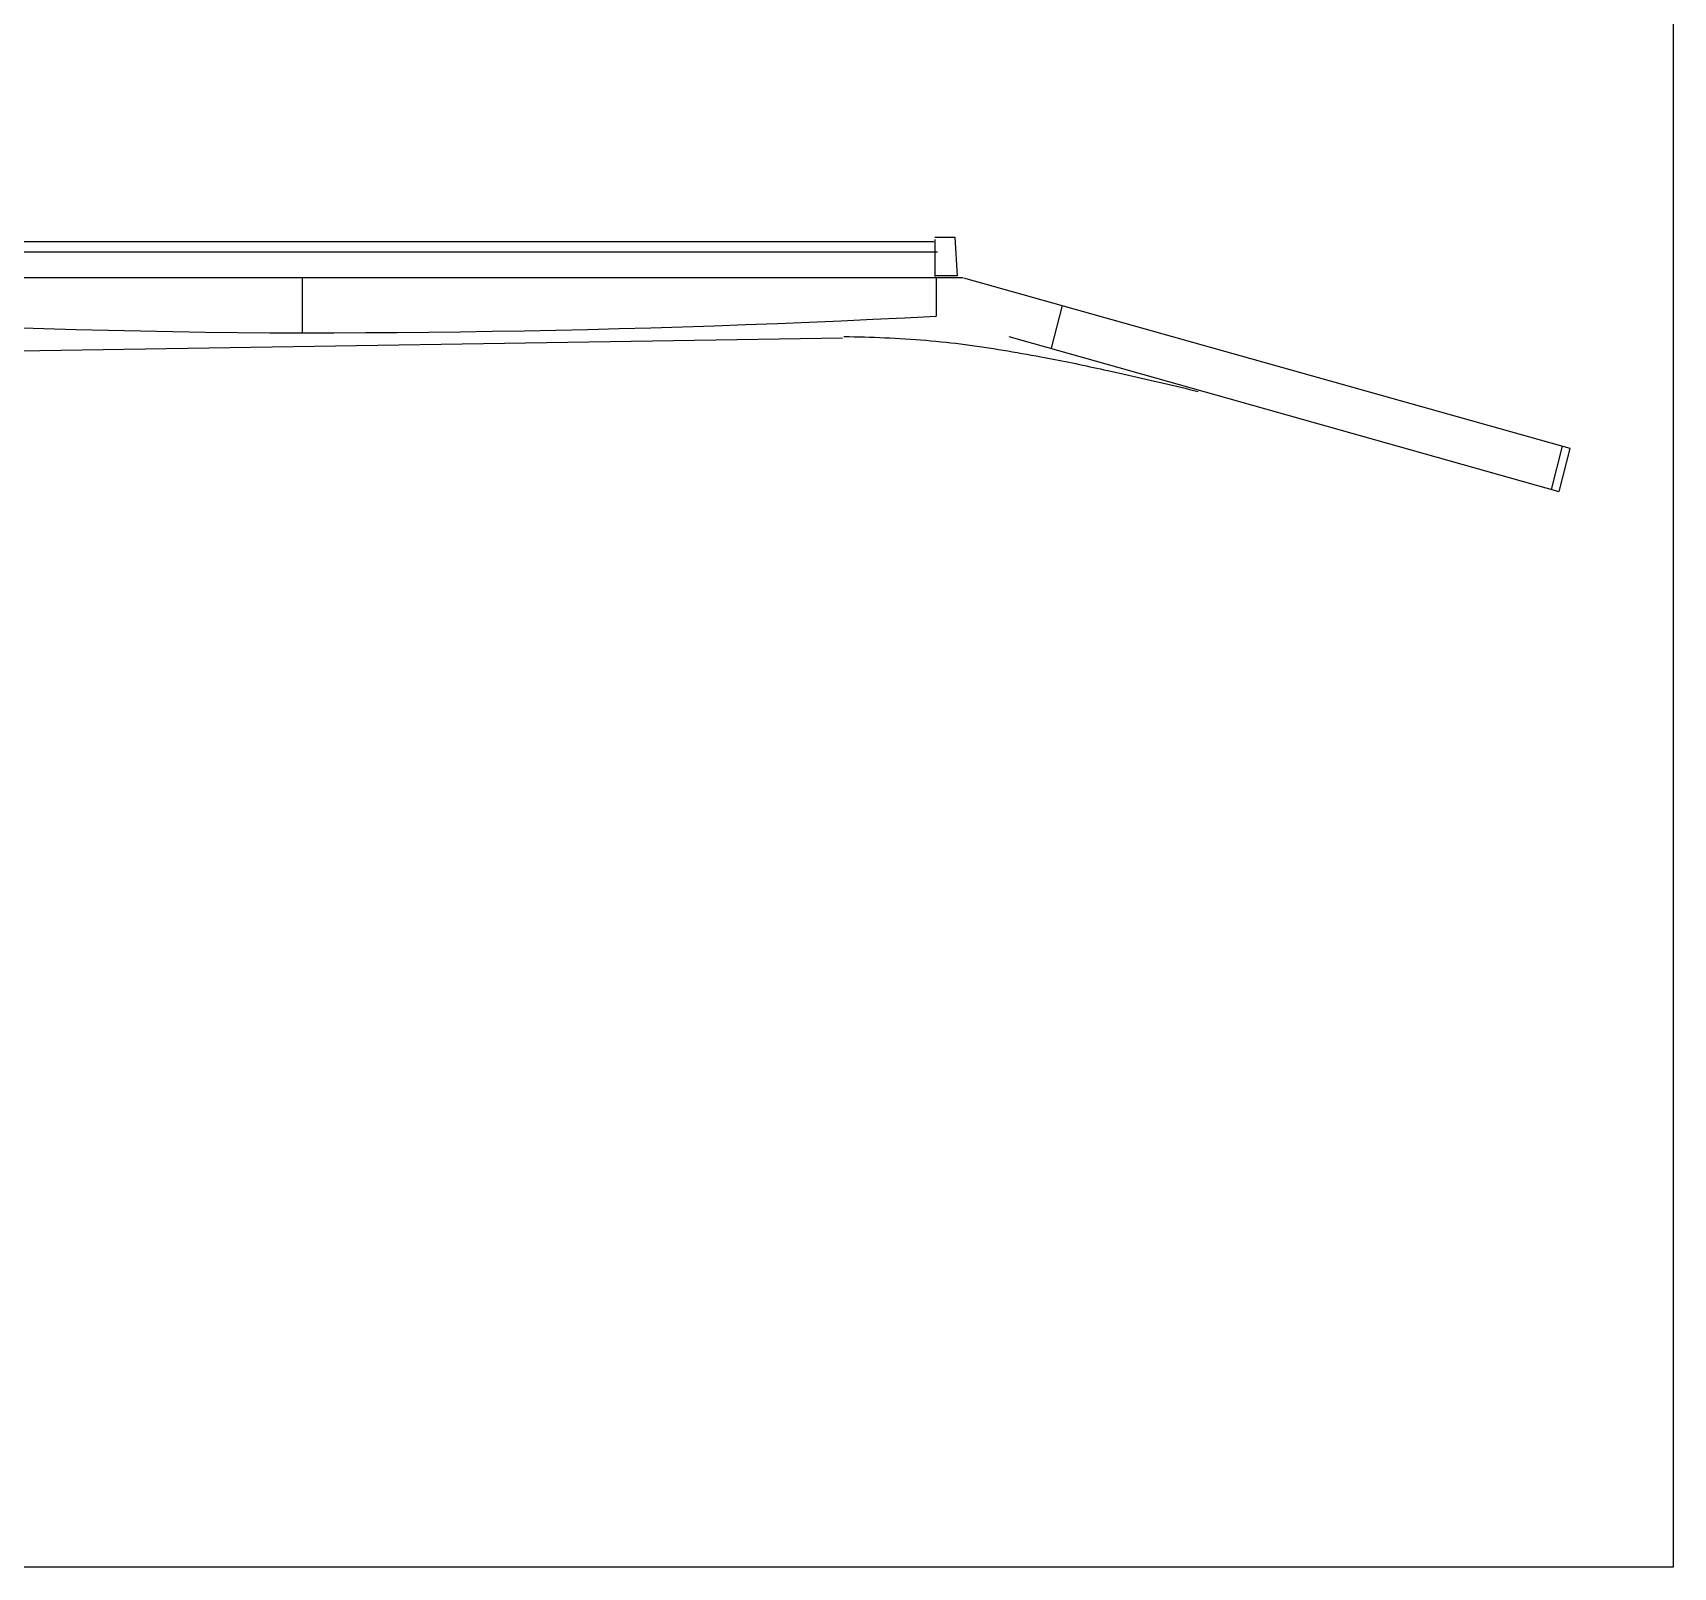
# Model space of a CAD drawing. Extents: x -330 to 789, y -284 to 512.
# Drawn here: x 365.6 to 789.1, y -283.9 to 112.2 of the extents above; entities that cross this region are included whole.
import ezdxf

# ---------------------------------------------------------------- set-up
doc = ezdxf.new("R2010")
doc.units = 0
for name, color, linetype in [('BORDER', 7, 'CONTINUOUS'), ('NECK', 7, 'CONTINUOUS'), ('TrussRod', 5, 'CONTINUOUS')]:
    doc.layers.add(name, color=color, linetype=linetype)

# ---------------------------------------------------------------- blocks, each defined once
blk = doc.blocks.new('*E71')
at = {"layer": 'NECK', "color": 7, "linetype": 'CONTINUOUS'}
blk.add_lwpolyline([(905.448334, -59.221345), (906.76842, -59.234217), (908.088537, -59.25335), (909.408661, -59.27874), (910.728768, -59.310388), (912.048834, -59.348292), (913.368835, -59.39245), (914.688747, -59.442861), (916.008546, -59.499525), (917.328207, -59.562439), (918.647708, -59.631603), (919.967023, -59.707015), (921.286128, -59.788674), (922.605, -59.876578), (923.923615, -59.970727), (925.241948, -60.071119), (926.559975, -60.177753), (927.877672, -60.290627), (929.195016, -60.409741), (930.511982, -60.535093), (931.828546, -60.666681), (933.055833, -60.797057), (934.282532, -60.936595), (935.508672, -61.084776), (936.734279, -61.241083), (937.959381, -61.404999), (939.184006, -61.576004), (940.408181, -61.753581), (941.631934, -61.937213), (942.855292, -62.126382), (944.078283, -62.320569), (945.300935, -62.519257), (946.523274, -62.721928), (947.745329, -62.928063), (948.967126, -63.137146), (950.188694, -63.348659), (951.41006, -63.562083), (952.631251, -63.7769), (953.852296, -63.992593), (955.073221, -64.208644), (956.294054, -64.424535), (957.200878, -64.586918), (958.107278, -64.753468), (959.01328, -64.923937), (959.918907, -65.098078), (960.824182, -65.275646), (961.729129, -65.456392), (962.633771, -65.64007), (963.538134, -65.826433), (964.44224, -66.015234), (965.346113, -66.206227), (966.249776, -66.399164), (967.153255, -66.593798), (968.056571, -66.789884), (968.95975, -66.987173), (969.862815, -67.185419), (970.765788, -67.384375), (971.668696, -67.583794), (972.57156, -67.78343), (973.474405, -67.983035), (974.377254, -68.182363), (975.5061, -68.431882), (976.634813, -68.682522), (977.763394, -68.934283), (978.89184, -69.187166), (980.020152, -69.44117), (981.148329, -69.696294), (982.276369, -69.952538), (983.404272, -70.209903), (984.532037, -70.468387), (985.659663, -70.727991), (986.787149, -70.988715), (987.914494, -71.250557), (989.041697, -71.513519), (990.168758, -71.777598), (991.295676, -72.042797), (992.42245, -72.309113), (993.549078, -72.576547), (994.675561, -72.845098), (995.801897, -73.114767), (996.928085, -73.385553)], dxfattribs=at)
blk = doc.blocks.new('*C117')
at = {"layer": 'TrussRod', "color": 5, "linetype": 'CONTINUOUS'}
blk.add_lwpolyline([(360.08468, 36.132177), (368.415868, 35.880191), (376.747274, 35.645201), (385.078941, 35.430586), (393.410916, 35.239723), (401.743244, 35.075988), (410.075971, 34.94276), (418.409141, 34.843415), (426.742801, 34.781332), (435.076996, 34.759887), (443.264463, 34.770644), (451.452128, 34.802914), (459.639905, 34.856694), (467.827711, 34.931982), (476.01546, 35.028776), (484.203068, 35.147074), (492.39045, 35.286873), (500.577521, 35.448172), (508.764197, 35.630967), (516.950393, 35.835258), (525.136025, 36.061041), (533.321007, 36.308314), (541.505255, 36.577076), (549.688685, 36.867323), (557.871212, 37.179054), (566.05275, 37.512267), (574.233216, 37.866958), (582.412525, 38.243127), (590.590591, 38.640771), (598.767331, 39.059887)], dxfattribs=at)

msp = doc.modelspace()

# ---------------------------------------------------------------- linework, layer by layer
at = {"layer": 'BORDER', "color": 7, "linetype": 'CONTINUOUS'}
msp.add_polyline3d([(-329.751279, 512.449514, -2), (789.082544, 512.449514, -2), (789.082544, -283.904317, -2), (-329.751279, -283.904317, -2), (-329.751279, 512.449514, -2), (-329.751279, 512.449514, -2)], close=True, dxfattribs=at)
at = {"layer": 'NECK', "color": 1, "linetype": 'CONTINUOUS'}
msp.add_line((598.201757, 58.234723, -2), (-51.93315, 58.220296, -2), dxfattribs=at)
at = {"layer": 'NECK', "color": 7, "linetype": 'CONTINUOUS'}
for p, q in [((141.951997, 55.698236, -2), (599.14035, 55.698236, -2)), ((598.482351, 58.871475, -2), (598.482351, 49.253359, -2)), ((141.951997, 49.059887, -2), (605.656175, 49.059887, -2)), ((605.850663, 48.991688, -2), (762.430792, 4.995129, -2)), ((631.347056, 41.828405, -2), (628.494255, 30.777475, -2)), ((574.589435, 33.392075, -2), (258.49883, 28.429397, -2)), ((617.591965, 33.764667, -2), (759.51532, -6.240919, -2)), ((760.445675, 5.477199, -2), (757.535673, -5.669032, -2)), ((762.430741, 4.926066, -2), (759.51532, -6.240919, -2))]:
    msp.add_line(p, q, dxfattribs=at)
msp.add_polyline3d([(598.458475, 59.428523, -2), (603.661234, 59.442213, -2), (604.228974, 49.506749, -2), (598.458475, 49.500171, -2)], dxfattribs=at)
at = {"layer": 'TrussRod', "color": 5, "linetype": 'CONTINUOUS'}
for p, q in [((435.076996, 49.059887, -2), (435.076996, 34.759887)), ((598.767331, 49.059887, -2), (598.767331, 39.059887))]:
    msp.add_line(p, q, dxfattribs=at)

# ---------------------------------------------------------------- block references
at = {"layer": 'NECK', "color": 7, "linetype": 'CONTINUOUS'}
msp.add_blockref('*E71', (-330.450137, 93.003259, -2), dxfattribs=at)
at = {"layer": 'TrussRod', "color": 5, "linetype": 'CONTINUOUS'}
msp.add_blockref('*C117', (0, 0), dxfattribs=at)

doc.saveas('drawing.dxf')
